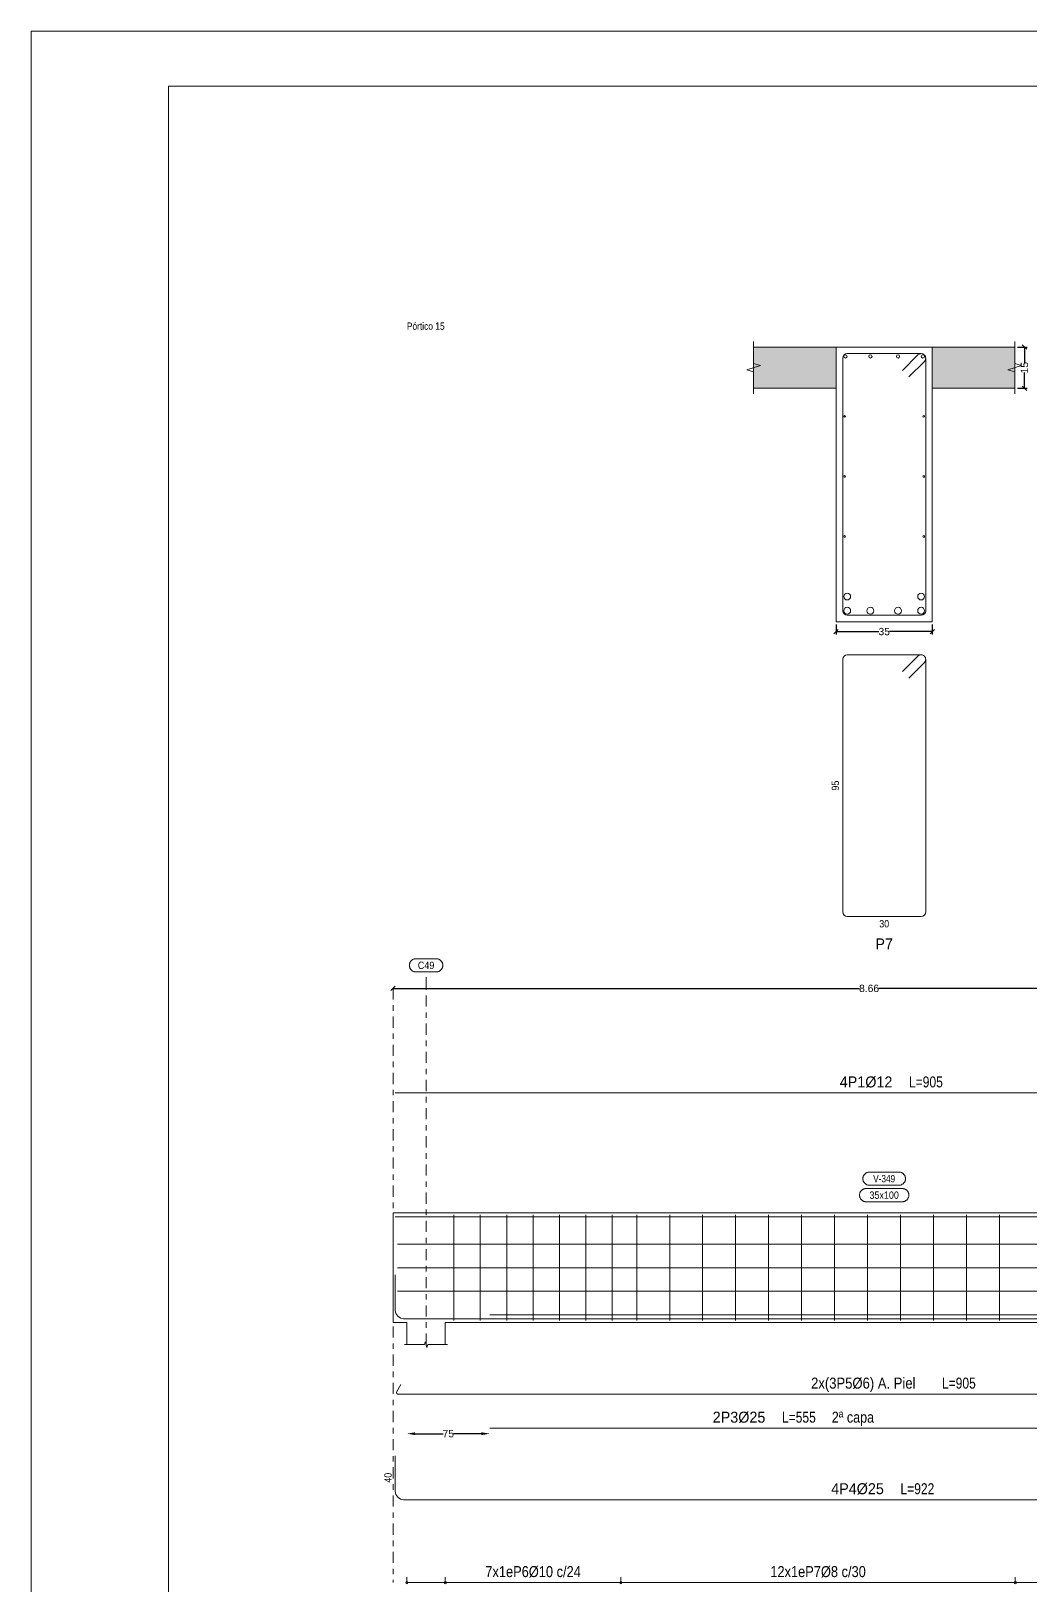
# Model space of a CAD drawing. Header units: millimetres. Extents: x 3 to 479, y -191 to 120.
# Drawn here: x 236.25 to 254.43, y -18.12 to 10.15 of the extents above; entities that cross this region are included whole.
import ezdxf
from ezdxf.enums import TextEntityAlignment as Align

# ---------------------------------------------------------------- set-up
doc = ezdxf.new("R2010")
doc.units = ezdxf.units.MM
doc.linetypes.add('CYPE_RAYAPUNTO', pattern=[0.4125, 0.2025, -0.105, 0, -0.105])
for name, color, linetype, lineweight in [('ALZ_ARM_LONG_ARM_TEXTOS', 3, 'Continuous', 9), ('ALZ_ARM_LONG_TXT_IND_CAPA_ARM_LONG', 3, 'Continuous', 9), ('ALZ_ARM_LONG_TXT_LONG', 3, 'Continuous', 9), ('ALZ_ARM_TRANS_TXT_EST', 3, 'Continuous', 9), ('ALZ_CONT_NUDOS', 122, 'Continuous', 9), ('ALZ_CONT_VIG_HORMIGON', 2, 'Continuous', 9), ('ALZ_COT_COT_ANCLAJES', 3, 'Continuous', 0), ('ALZ_COT_COT_ARM', 3, 'Continuous', 0), ('ALZ_COT_COT_EST', 3, 'Continuous', 0), ('ALZ_COT_COT_LIN_APOYOS', 2, 'CYPE_RAYAPUNTO', 0), ('ALZ_COT_LONGITUD_PROYECTADA', 122, 'Continuous', 0), ('ALZ_REF_COT_LIN_AUX_COTA', 2, 'CYPE_RAYAPUNTO', 9), ('ALZ_REF_REF_NOMBRE', 3, 'Continuous', 9), ('ALZ_REF_REF_REFERENCIA', 3, 'Continuous', 9), ('ALZ_REF_REFERENCIA_PORTICO', 3, 'Continuous', 9), ('ALZ_REF_TEXTO_REF_NOMBRE', 3, 'Continuous', 9), ('ALZ_REF_TEXTO_REF_REFERENCIA', 3, 'Continuous', 9), ('ARM_LONGITUDINAL_Ø12', 171, 'Continuous', 9), ('ARM_LONGITUDINAL_Ø25', 20, 'Continuous', 9), ('ARM_LONGITUDINAL_Ø6', 151, 'Continuous', 9), ('ARM_TRANSVERSAL_Ø10', 103, 'Continuous', 9), ('ARM_TRANSVERSAL_Ø8', 32, 'Continuous', 9), ('RECUAD_LIMITES', 2, 'Continuous', 0), ('RECUAD_MARCO', 1, 'Continuous', 20), ('SEC_CONT_FORJADOS_SECCION', 8, 'Continuous', 9), ('SEC_CONT_VIG_HORMIGON_SECCION', 2, 'Continuous', 9), ('SEC_COTAS_SEC_DIM_VIGA', 122, 'Continuous', 0), ('SEC_COTAS_TEXTOS_DESPIECE_ESTRIBADO', 122, 'Continuous', 0), ('SEC_REF_TXT_POSICIONES_ARM_ESTRIBOS', 1, 'Continuous', 9)]:
    doc.layers.add(name, color=color, linetype=linetype, lineweight=lineweight)
doc.styles.add('CYPETXT_0.2_romans', font='arial.ttf', dxfattribs={"height": 0.133333})
doc.styles.add('CYPETXT_romans', font='arial.ttf', dxfattribs={"height": 0.2})
doc.dimstyles.new('cype_arrow', dxfattribs={"dimtxt": 0.18, "dimasz": 0.15, "dimexe": 0.05, "dimexo": 0.05, "dimgap": 0, "dimtad": 0, "dimdec": 4, "dimzin": 0, "dimdsep": 46, "dimtxsty": 'CYPETXT_0.2_romans', "dimcen": 0.09, "dimadec": 0, "dimazin": 0, "dimtfac": 1, "dimtdec": 4, "dimtofl": 0, "dimtmove": 2, "dimatfit": 3, "dimfxl": 1, "dimtolj": 1, "dimtzin": 0, "dimarcsym": 0})
doc.dimstyles.new('cype_oblique', dxfattribs={"dimtxt": 0.18, "dimasz": 0.18, "dimexe": 0.05, "dimexo": 0.05, "dimgap": 0, "dimtad": 0, "dimdec": 4, "dimzin": 0, "dimdsep": 46, "dimtxsty": 'CYPETXT_0.2_romans', "dimblk": 'OBLIQUE', "dimtsz": 0.04, "dimcen": 0.09, "dimadec": 0, "dimazin": 0, "dimtfac": 1, "dimtdec": 4, "dimtofl": 0, "dimtmove": 2, "dimatfit": 3, "dimfxl": 1, "dimtolj": 1, "dimtzin": 0, "dimarcsym": 0})

# ---------------------------------------------------------------- blocks, each defined once
blk = doc.blocks.new('*D985')
at = {"layer": 'Defpoints', "color": 0, "transparency": 16777216}
for p in [(250.9, -0.597), (252.65, -0.597), (252.65, -0.774)]:
    blk.add_point(p, dxfattribs=at)
at = {"layer": 'SEC_COTAS_SEC_DIM_VIGA', "color": 0, "lineweight": -2, "transparency": 16777216}
for p, q in [((250.86, -0.814), (250.94, -0.734)), ((250.9, -0.647), (250.9, -0.824)), ((250.9, -0.774), (251.679, -0.774)), ((252.65, -0.774), (251.87, -0.774)), ((252.61, -0.814), (252.69, -0.734)), ((252.65, -0.647), (252.65, -0.824))]:
    blk.add_line(p, q, dxfattribs=at)
at = {"layer": 'SEC_COTAS_SEC_DIM_VIGA', "color": 0, "transparency": 16777216, "insert": (251.775, -0.774), "char_height": 0.1333, "attachment_point": 5, "style": 'CYPETXT_0.2_romans'}
blk.add_mtext('\\A1;35', dxfattribs=at)
blk = doc.blocks.new('_OBLIQUE')
at = {"color": 0, "linetype": 'ByBlock', "lineweight": -2}
blk.add_line((-0.5, -0.5), (0.5, 0.5), dxfattribs=at)
blk = doc.blocks.new('*D986')
at = {"layer": 'Defpoints', "color": 0, "transparency": 16777216}
for p in [(254.15, 4.403), (254.327, 4.403), (254.15, 3.653)]:
    blk.add_point(p, dxfattribs=at)
at = {"layer": 'SEC_COTAS_SEC_DIM_VIGA', "color": 0, "lineweight": -2, "transparency": 16777216}
for p, q in [((254.2, 4.403), (254.377, 4.403)), ((254.367, 4.363), (254.287, 4.443)), ((254.327, 4.403), (254.327, 4.118)), ((254.367, 3.613), (254.287, 3.693)), ((254.327, 3.653), (254.327, 3.939)), ((254.2, 3.653), (254.377, 3.653))]:
    blk.add_line(p, q, dxfattribs=at)
at = {"layer": 'SEC_COTAS_SEC_DIM_VIGA', "color": 0, "transparency": 16777216, "insert": (254.327, 4.028), "char_height": 0.1333, "attachment_point": 5, "rotation": 90, "style": 'CYPETXT_0.2_romans'}
blk.add_mtext('\\A1;15', dxfattribs=at)
blk = doc.blocks.new('*D991')
at = {"layer": 'ALZ_COT_LONGITUD_PROYECTADA', "color": 0, "lineweight": -2, "transparency": 16777216}
for p, q in [((242.8, -7.306), (242.88, -7.226)), ((242.84, -7.266), (251.326, -7.266)), ((260.16, -7.266), (251.673, -7.266)), ((260.12, -7.306), (260.2, -7.226))]:
    blk.add_line(p, q, dxfattribs=at)
at = {"layer": 'Defpoints', "color": 0, "transparency": 16777216}
for p in [(242.84, -7.266), (242.84, -7.266), (260.16, -7.266)]:
    blk.add_point(p, dxfattribs=at)
at = {"layer": 'ALZ_COT_LONGITUD_PROYECTADA', "color": 0, "transparency": 16777216, "insert": (251.5, -7.266), "char_height": 0.1333, "attachment_point": 5, "style": 'CYPETXT_0.2_romans'}
blk.add_mtext('\\A1;8.66', dxfattribs=at)
blk = doc.blocks.new('*D995')
at = {"layer": 'ALZ_COT_COT_ARM', "color": 0, "lineweight": -2, "transparency": 16777216}
for p, q in [((243.24, -15.367), (243.748, -15.367)), ((244.447, -15.367), (243.939, -15.367))]:
    blk.add_line(p, q, dxfattribs=at)
at = {"layer": 'ALZ_COT_COT_ARM', "color": 0, "transparency": 16777216}
for points in [[(243.24, -15.342), (243.24, -15.392), (243.09, -15.367)], [(244.447, -15.342), (244.447, -15.392), (244.597, -15.367)]]:
    blk.add_solid(points, dxfattribs=at)
at = {"layer": 'Defpoints', "color": 0, "transparency": 16777216}
for p in [(243.09, -15.367), (244.597, -15.367), (244.597, -15.367)]:
    blk.add_point(p, dxfattribs=at)
at = {"layer": 'ALZ_COT_COT_ARM', "color": 0, "transparency": 16777216, "insert": (243.843, -15.367), "char_height": 0.1333, "attachment_point": 5, "style": 'CYPETXT_0.2_romans'}
blk.add_mtext('\\A1;75', dxfattribs=at)

msp = doc.modelspace()

# ---------------------------------------------------------------- hatches: boundary and pattern name
at = {"layer": 'SEC_CONT_FORJADOS_SECCION', "true_color": 0xdad7d3}
for points in [[(249.39951, 4.40347), (250.89951, 4.40347), (250.89951, 3.65347), (249.39951, 3.65347)], [(254.14951, 4.40347), (252.64951, 4.40347), (252.64951, 3.65347), (254.14951, 3.65347)]]:
    msp.add_hatch(color=254, dxfattribs=at).paths.add_polyline_path(points)

# ---------------------------------------------------------------- linework, layer by layer
at = {"layer": 'ALZ_CONT_NUDOS'}
for p, q in [((243.08951, -13.34677), (243.08951, -13.74677)), ((243.78951, -13.34677), (243.78951, -13.74677))]:
    msp.add_line(p, q, dxfattribs=at)
for points in [[(243.78951, -11.34677), (243.08951, -11.34677), (242.83951, -11.34677), (242.83951, -13.34677), (243.08951, -13.34677)], [(243.04951, -13.74677), (243.40951, -13.74677), (243.42451, -13.69677), (243.45451, -13.79677), (243.46951, -13.74677), (243.82951, -13.74677)]]:
    msp.add_lwpolyline(points, dxfattribs=at)
at = {"layer": 'ALZ_CONT_VIG_HORMIGON'}
for p, q in [((243.78951, -11.34677), (259.75951, -11.34677)), ((243.78951, -13.34677), (259.75951, -13.34677))]:
    msp.add_line(p, q, dxfattribs=at)
at = {"layer": 'ALZ_COT_COT_EST'}
for p, q in [((243.08951, -18.07609), (243.08951, -17.97609)), ((243.78951, -18.07609), (243.78951, -17.97609)), ((246.98351, -18.07609), (246.98351, -17.97609)), ((254.15951, -18.07609), (254.15951, -17.97609))]:
    msp.add_line(p, q, dxfattribs=at)
for points in [[(243.08951, -18.07609), (243.78951, -18.07609), (243.78951, -17.97609)], [(243.78951, -18.07609), (246.98351, -18.07609), (246.98351, -17.97609)], [(246.98351, -18.07609), (254.15951, -18.07609), (254.15951, -17.97609)], [(254.15951, -18.07609), (259.75951, -18.07609), (259.75951, -17.97609)]]:
    msp.add_lwpolyline(points, dxfattribs=at)
for centre in [(243.08951, -18.07609), (243.78951, -18.07609), (243.78951, -18.07609), (246.98351, -18.07609), (246.98351, -18.07609), (254.15951, -18.07609), (254.15951, -18.07609)]:
    msp.add_circle(centre, 0.02, dxfattribs=at)
at = {"layer": 'ALZ_COT_COT_LIN_APOYOS'}
msp.add_line((242.83951, -7.26586), (242.83951, -18.07609), dxfattribs=at)
at = {"layer": 'ALZ_REF_COT_LIN_AUX_COTA'}
for p, q in [((243.43951, -7.26586), (243.43951, -6.96586)), ((243.43951, -13.74677), (243.43951, -7.26586))]:
    msp.add_line(p, q, dxfattribs=at)
at = {"layer": 'ALZ_REF_REF_NOMBRE'}
for points in [[(252.04251, -10.60677), (252.05052, -10.60704), (252.0585, -10.60784), (252.06641, -10.60918), (252.07421, -10.61104), (252.08187, -10.61341), (252.08935, -10.61629), (252.09663, -10.61967), (252.10366, -10.62352), (252.11042, -10.62784), (252.11688, -10.6326), (252.123, -10.63777), (252.12876, -10.64335), (252.13414, -10.6493), (252.13911, -10.65559), (252.14365, -10.6622), (252.14774, -10.6691), (252.15136, -10.67626), (252.15449, -10.68364), (252.15712, -10.69122), (252.15924, -10.69895), (252.16083, -10.70681), (252.1619, -10.71476), (252.16244, -10.72276), (252.16244, -10.73078), (252.1619, -10.73878), (252.16083, -10.74673), (252.15924, -10.75459), (252.15712, -10.76233), (252.15449, -10.7699), (252.15136, -10.77729), (252.14774, -10.78444), (252.14365, -10.79134), (252.13911, -10.79795), (252.13414, -10.80425), (252.12876, -10.8102), (252.123, -10.81577), (252.11688, -10.82095), (252.11042, -10.82571), (252.10366, -10.83002), (252.09663, -10.83388), (252.08935, -10.83725), (252.08187, -10.84013), (252.07421, -10.84251), (252.06641, -10.84437), (252.0585, -10.8457), (252.05052, -10.8465), (252.04251, -10.84677), (251.50651, -10.84677), (251.49849, -10.8465), (251.49051, -10.8457), (251.4826, -10.84437), (251.4748, -10.84251), (251.46714, -10.84013), (251.45966, -10.83725), (251.45238, -10.83388), (251.44535, -10.83002), (251.43859, -10.82571), (251.43214, -10.82095), (251.42601, -10.81577), (251.42025, -10.8102), (251.41487, -10.80425), (251.4099, -10.79795), (251.40536, -10.79134), (251.40127, -10.78444), (251.39765, -10.77729), (251.39452, -10.7699), (251.39189, -10.76233), (251.38977, -10.75459), (251.38818, -10.74673), (251.38711, -10.73878), (251.38657, -10.73078), (251.38657, -10.72276), (251.38711, -10.71476), (251.38818, -10.70681), (251.38977, -10.69895), (251.39189, -10.69122), (251.39452, -10.68364), (251.39765, -10.67626), (251.40127, -10.6691), (251.40536, -10.6622), (251.4099, -10.65559), (251.41487, -10.6493), (251.42025, -10.64335), (251.42601, -10.63777), (251.43214, -10.6326), (251.43859, -10.62784), (251.44535, -10.62352), (251.45238, -10.61967), (251.45966, -10.61629), (251.46714, -10.61341), (251.4748, -10.61104), (251.4826, -10.60918), (251.49051, -10.60784), (251.49849, -10.60704), (251.50651, -10.60677), (252.04251, -10.60677)], [(252.10351, -10.90677), (252.11152, -10.90704), (252.1195, -10.90784), (252.12741, -10.90918), (252.13521, -10.91104), (252.14287, -10.91341), (252.15035, -10.91629), (252.15763, -10.91967), (252.16466, -10.92352), (252.17142, -10.92784), (252.17788, -10.9326), (252.184, -10.93777), (252.18976, -10.94335), (252.19514, -10.9493), (252.20011, -10.95559), (252.20465, -10.9622), (252.20874, -10.9691), (252.21236, -10.97626), (252.21549, -10.98364), (252.21812, -10.99122), (252.22024, -10.99895), (252.22183, -11.00681), (252.2229, -11.01476), (252.22344, -11.02276), (252.22344, -11.03078), (252.2229, -11.03878), (252.22183, -11.04673), (252.22024, -11.05459), (252.21812, -11.06233), (252.21549, -11.0699), (252.21236, -11.07729), (252.20874, -11.08444), (252.20465, -11.09134), (252.20011, -11.09795), (252.19514, -11.10425), (252.18976, -11.1102), (252.184, -11.11577), (252.17788, -11.12095), (252.17142, -11.12571), (252.16466, -11.13002), (252.15763, -11.13388), (252.15035, -11.13725), (252.14287, -11.14013), (252.13521, -11.14251), (252.12741, -11.14437), (252.1195, -11.1457), (252.11152, -11.1465), (252.10351, -11.14677), (251.44551, -11.14677), (251.43749, -11.1465), (251.42951, -11.1457), (251.4216, -11.14437), (251.4138, -11.14251), (251.40614, -11.14013), (251.39866, -11.13725), (251.39138, -11.13388), (251.38435, -11.13002), (251.37759, -11.12571), (251.37114, -11.12095), (251.36501, -11.11577), (251.35925, -11.1102), (251.35387, -11.10425), (251.3489, -11.09795), (251.34436, -11.09134), (251.34027, -11.08444), (251.33665, -11.07729), (251.33352, -11.0699), (251.33089, -11.06233), (251.32877, -11.05459), (251.32718, -11.04673), (251.32611, -11.03878), (251.32557, -11.03078), (251.32557, -11.02276), (251.32611, -11.01476), (251.32718, -11.00681), (251.32877, -10.99895), (251.33089, -10.99122), (251.33352, -10.98364), (251.33665, -10.97626), (251.34027, -10.9691), (251.34436, -10.9622), (251.3489, -10.95559), (251.35387, -10.9493), (251.35925, -10.94335), (251.36501, -10.93777), (251.37114, -10.9326), (251.37759, -10.92784), (251.38435, -10.92352), (251.39138, -10.91967), (251.39866, -10.91629), (251.40614, -10.91341), (251.4138, -10.91104), (251.4216, -10.90918), (251.42951, -10.90784), (251.43749, -10.90704), (251.44551, -10.90677), (252.10351, -10.90677)]]:
    msp.add_lwpolyline(points, close=True, dxfattribs=at)
at = {"layer": 'ALZ_REF_REF_REFERENCIA'}
msp.add_lwpolyline([(243.62351, -6.72586), (243.63152, -6.72613), (243.6395, -6.72693), (243.64741, -6.72827), (243.65521, -6.73013), (243.66287, -6.7325), (243.67035, -6.73539), (243.67763, -6.73876), (243.68466, -6.74262), (243.69142, -6.74693), (243.69788, -6.75169), (243.704, -6.75687), (243.70976, -6.76244), (243.71514, -6.76839), (243.72011, -6.77468), (243.72465, -6.78129), (243.72874, -6.78819), (243.73236, -6.79535), (243.73549, -6.80273), (243.73812, -6.81031), (243.74024, -6.81805), (243.74183, -6.8259), (243.7429, -6.83385), (243.74344, -6.84185), (243.74344, -6.84987), (243.7429, -6.85788), (243.74183, -6.86582), (243.74024, -6.87368), (243.73812, -6.88142), (243.73549, -6.88899), (243.73236, -6.89638), (243.72874, -6.90353), (243.72465, -6.91043), (243.72011, -6.91705), (243.71514, -6.92334), (243.70976, -6.92929), (243.704, -6.93486), (243.69788, -6.94004), (243.69142, -6.9448), (243.68466, -6.94911), (243.67763, -6.95297), (243.67035, -6.95634), (243.66287, -6.95922), (243.65521, -6.9616), (243.64741, -6.96346), (243.6395, -6.96479), (243.63152, -6.9656), (243.62351, -6.96586), (243.25551, -6.96586), (243.24749, -6.9656), (243.23951, -6.96479), (243.2316, -6.96346), (243.2238, -6.9616), (243.21614, -6.95922), (243.20866, -6.95634), (243.20138, -6.95297), (243.19435, -6.94911), (243.18759, -6.9448), (243.18114, -6.94004), (243.17501, -6.93486), (243.16925, -6.92929), (243.16387, -6.92334), (243.1589, -6.91705), (243.15436, -6.91043), (243.15027, -6.90353), (243.14665, -6.89638), (243.14352, -6.88899), (243.14089, -6.88142), (243.13877, -6.87368), (243.13718, -6.86582), (243.13611, -6.85788), (243.13557, -6.84987), (243.13557, -6.84185), (243.13611, -6.83385), (243.13718, -6.8259), (243.13877, -6.81805), (243.14089, -6.81031), (243.14352, -6.80273), (243.14665, -6.79535), (243.15027, -6.78819), (243.15436, -6.78129), (243.1589, -6.77468), (243.16387, -6.76839), (243.16925, -6.76244), (243.17501, -6.75687), (243.18114, -6.75169), (243.18759, -6.74693), (243.19435, -6.74262), (243.20138, -6.73876), (243.20866, -6.73539), (243.21614, -6.7325), (243.2238, -6.73013), (243.2316, -6.72827), (243.23951, -6.72693), (243.24749, -6.72613), (243.25551, -6.72586), (243.62351, -6.72586)], close=True, dxfattribs=at)
at = {"layer": 'ARM_LONGITUDINAL_Ø12'}
for points in [[(242.87951, -9.16677), (260.97951, -9.16677)], [(242.87951, -11.41877), (260.97951, -11.41877)]]:
    msp.add_lwpolyline(points, dxfattribs=at)
for centre in [(251.06951, 4.23347), (251.52284, 4.23347), (252.02617, 4.23347), (252.47951, 4.23347)]:
    msp.add_circle(centre, 0.03, dxfattribs=at)
at = {"layer": 'ARM_LONGITUDINAL_Ø25'}
for points in [[(242.87951, -12.47477), (242.87951, -13.12477), (242.89092, -13.18218), (242.92344, -13.23084), (242.9721, -13.26335), (243.02951, -13.27477), (260.51951, -13.27477)], [(244.59718, -13.20544), (255.69718, -13.20544)], [(244.59718, -15.26678), (255.69718, -15.26678)], [(242.87951, -15.76814), (242.87951, -16.41814), (242.89092, -16.47554), (242.92344, -16.52421), (242.9721, -16.55672), (243.02951, -16.56814), (260.51951, -16.56814)]]:
    msp.add_lwpolyline(points, dxfattribs=at)
for centre in [(251.10201, -0.1357), (252.44701, -0.1357), (251.10201, -0.39403), (251.52284, -0.39403), (252.02617, -0.39403), (252.44701, -0.39403)]:
    msp.add_circle(centre, 0.0625, dxfattribs=at)
at = {"layer": 'ARM_LONGITUDINAL_Ø6'}
for points in [[(242.92107, -11.91744), (260.77951, -11.91744)], [(242.92107, -12.34677), (260.77951, -12.34677)], [(242.92107, -12.77611), (260.77951, -12.77611)], [(242.97951, -14.47356), (242.90029, -14.61077), (242.9028, -14.62498), (242.91002, -14.63749), (242.92107, -14.64677), (260.77951, -14.64677)]]:
    msp.add_lwpolyline(points, dxfattribs=at)
for centre in [(251.05451, 3.14118), (252.49451, 3.14118), (251.05451, 2.04889), (252.49451, 2.04889), (251.05451, 0.95659), (252.49451, 0.95659)]:
    msp.add_circle(centre, 0.015, dxfattribs=at)
at = {"layer": 'ARM_TRANSVERSAL_Ø10'}
for p, q in [((243.94651, -11.38677), (243.94651, -13.30677)), ((244.42651, -11.38677), (244.42651, -13.30677)), ((244.90651, -11.38677), (244.90651, -13.30677)), ((245.38651, -11.38677), (245.38651, -13.30677)), ((245.86651, -11.38677), (245.86651, -13.30677)), ((246.34651, -11.38677), (246.34651, -13.30677)), ((246.82651, -11.38677), (246.82651, -13.30677))]:
    msp.add_line(p, q, dxfattribs=at)
at = {"layer": 'ARM_TRANSVERSAL_Ø8'}
for p, q in [((247.27151, -11.38677), (247.27151, -13.30677)), ((247.87151, -11.38677), (247.87151, -13.30677)), ((248.47151, -11.38677), (248.47151, -13.30677)), ((249.07151, -11.38677), (249.07151, -13.30677)), ((249.67151, -11.38677), (249.67151, -13.30677)), ((250.27151, -11.38677), (250.27151, -13.30677)), ((250.87151, -11.38677), (250.87151, -13.30677)), ((251.47151, -11.38677), (251.47151, -13.30677)), ((252.07151, -11.38677), (252.07151, -13.30677)), ((252.67151, -11.38677), (252.67151, -13.30677)), ((253.27151, -11.38677), (253.27151, -13.30677)), ((253.87151, -11.38677), (253.87151, -13.30677))]:
    msp.add_line(p, q, dxfattribs=at)
for points in [[(252.2225, 3.85979), (252.50534, 4.14263), (252.5156, 4.15513), (252.52323, 4.1694), (252.52792, 4.18487), (252.52951, 4.20097), (252.52792, 4.21706), (252.52323, 4.23254), (252.5156, 4.2468), (252.50534, 4.25931), (252.49284, 4.26957), (252.47858, 4.27719), (252.4631, 4.28188), (252.44701, 4.28347), (251.10201, 4.28347), (251.07043, 4.27719), (251.04367, 4.25931), (251.02579, 4.23254), (251.01951, 4.20097), (251.01951, -0.39403), (251.02579, -0.4256), (251.04367, -0.45237), (251.07043, -0.47025), (251.10201, -0.47653), (252.44701, -0.47653), (252.47858, -0.47025), (252.50534, -0.45237), (252.52323, -0.4256), (252.52951, -0.39403), (252.52951, 4.20097), (252.52792, 4.21706), (252.52323, 4.23254), (252.5156, 4.2468), (252.50534, 4.25931), (252.49284, 4.26957), (252.47858, 4.27719), (252.4631, 4.28188), (252.44701, 4.28347), (252.4341, 4.28245), (252.42151, 4.27943), (252.40955, 4.27448), (252.39851, 4.26771), (252.38867, 4.25931), (252.10583, 3.97646)], [(252.2225, -1.61954), (252.50534, -1.3367), (252.5156, -1.3242), (252.52323, -1.30994), (252.52792, -1.29446), (252.52951, -1.27836), (252.52792, -1.26227), (252.52323, -1.24679), (252.5156, -1.23253), (252.50534, -1.22003), (252.49284, -1.20977), (252.47858, -1.20214), (252.4631, -1.19745), (252.44701, -1.19586), (251.10201, -1.19586), (251.07043, -1.20214), (251.04367, -1.22003), (251.02579, -1.24679), (251.01951, -1.27836), (251.01951, -5.87336), (251.02579, -5.90494), (251.04367, -5.9317), (251.07043, -5.94958), (251.10201, -5.95586), (252.44701, -5.95586), (252.47858, -5.94958), (252.50534, -5.9317), (252.52323, -5.90494), (252.52951, -5.87336), (252.52951, -1.27836), (252.52792, -1.26227), (252.52323, -1.24679), (252.5156, -1.23253), (252.50534, -1.22003), (252.49284, -1.20977), (252.47858, -1.20214), (252.4631, -1.19745), (252.44701, -1.19586), (252.4341, -1.19688), (252.42151, -1.1999), (252.40955, -1.20486), (252.39851, -1.21162), (252.38867, -1.22003), (252.10583, -1.50287)]]:
    msp.add_lwpolyline(points, dxfattribs=at)
at = {"layer": 'RECUAD_LIMITES'}
msp.add_lwpolyline([(236.25251, -31.84816), (295.65251, -31.84816), (295.65251, 10.15184), (236.25251, 10.15184), (236.25251, -31.84816)], close=True, dxfattribs=at)
at = {"layer": 'RECUAD_MARCO'}
msp.add_lwpolyline([(238.75251, -30.84816), (294.65251, -30.84816), (294.65251, 9.15184), (238.75251, 9.15184), (238.75251, -30.84816)], close=True, dxfattribs=at)
at = {"layer": 'SEC_CONT_FORJADOS_SECCION'}
for points in [[(249.39951, 4.50347), (249.39951, 4.10347), (249.52451, 4.06597), (249.27451, 3.99097), (249.39951, 3.95347), (249.39951, 3.55347)], [(249.39951, 4.40347), (250.89951, 4.40347), (250.89951, 3.65347), (249.39951, 3.65347)], [(254.14951, 4.40347), (252.64951, 4.40347), (252.64951, 3.65347), (254.14951, 3.65347)], [(254.14951, 4.50347), (254.14951, 4.10347), (254.27451, 4.06597), (254.02451, 3.99097), (254.14951, 3.95347), (254.14951, 3.55347)]]:
    msp.add_lwpolyline(points, dxfattribs=at)
at = {"layer": 'SEC_CONT_FORJADOS_SECCION', "color": 254, "true_color": 0xdad7d3}
for points in [[(249.39951, 4.40347), (250.89951, 4.40347), (250.89951, 3.65347), (249.39951, 3.65347)], [(254.14951, 4.40347), (252.64951, 4.40347), (252.64951, 3.65347), (254.14951, 3.65347)]]:
    msp.add_lwpolyline(points, close=True, dxfattribs=at)
at = {"layer": 'SEC_CONT_VIG_HORMIGON_SECCION'}
msp.add_lwpolyline([(252.64951, 4.40347), (250.89951, 4.40347), (250.89951, -0.59653), (252.64951, -0.59653), (252.64951, 4.40347)], close=True, dxfattribs=at)

# ---------------------------------------------------------------- texts
at = {"layer": 'ALZ_ARM_LONG_ARM_TEXTOS', "style": 'CYPETXT_romans'}
for s, width, p in [('4P1%%c12', 0.935124, (251.44451, -9.06677)), ('2x(3P5%%c6) A. Piel', 0.849696, (251.39451, -14.54677)), ('2P3%%c25', 0.935124, (249.13368, -15.16678)), ('4P4%%c25', 0.935124, (251.28951, -16.46814))]:
    msp.add_text(s, height=0.2, dxfattribs=dict(at, width=width)).set_placement(p, align=Align.CENTER)
at = {"layer": 'ALZ_ARM_LONG_TXT_IND_CAPA_ARM_LONG', "style": 'CYPETXT_romans', "width": 0.816999}
msp.add_text('2ª capa', height=0.2, dxfattribs=at).set_placement((251.20568, -15.16678), align=Align.CENTER)
at = {"layer": 'ALZ_ARM_LONG_TXT_LONG', "style": 'CYPETXT_romans', "width": 0.785606}
for s, p in [(' L=905', (252.50301, -9.06677)), (' L=905', (253.10251, -14.54677)), (' L=555', (250.19218, -15.16678)), (' L=922', (252.34801, -16.46814))]:
    msp.add_text(s, height=0.2, dxfattribs=at).set_placement(p, align=Align.CENTER)
at = {"layer": 'ALZ_ARM_TRANS_TXT_EST', "style": 'CYPETXT_romans', "width": 0.835132}
for s, p in [('7x1eP6%%c10 c/24', (245.38651, -17.97609)), ('12x1eP7%%c8 c/30', (250.57151, -17.97609))]:
    msp.add_text(s, height=0.2, dxfattribs=at).set_placement(p, align=Align.CENTER)
at = {"layer": 'ALZ_COT_COT_ANCLAJES', "style": 'CYPETXT_romans', "width": 0.872274}
msp.add_text('40', height=0.133333, rotation=90, dxfattribs=at).set_placement((242.81284, -16.16814), align=Align.CENTER)
at = {"layer": 'ALZ_REF_REFERENCIA_PORTICO', "style": 'CYPETXT_romans', "width": 0.820327}
msp.add_text('Pórtico 15', height=0.133333, dxfattribs=at).set_placement((243.08951, 4.78347), align=Align.MIDDLE_LEFT)
at = {"layer": 'ALZ_REF_TEXTO_REF_NOMBRE', "style": 'CYPETXT_romans'}
for s, width, p in [('V-349', 0.803518, (251.77451, -10.72677)), ('35x100', 0.875466, (251.77451, -11.02677))]:
    msp.add_text(s, height=0.133333, dxfattribs=dict(at, width=width)).set_placement(p, align=Align.MIDDLE_CENTER)
at = {"layer": 'ALZ_REF_TEXTO_REF_REFERENCIA', "style": 'CYPETXT_romans', "width": 0.8832}
msp.add_text('C49', height=0.133333, dxfattribs=at).set_placement((243.43951, -6.84586), align=Align.MIDDLE_CENTER)
at = {"layer": 'SEC_COTAS_TEXTOS_DESPIECE_ESTRIBADO', "style": 'CYPETXT_romans', "width": 0.872274}
msp.add_text('95', height=0.133333, rotation=90, dxfattribs=at).set_placement((250.95284, -3.57586), align=Align.CENTER)
msp.add_text('30', height=0.133333, dxfattribs=at).set_placement((251.77451, -6.02253), align=Align.TOP_CENTER)
at = {"layer": 'SEC_REF_TXT_POSICIONES_ARM_ESTRIBOS', "style": 'CYPETXT_romans', "width": 0.935124}
msp.add_text('P7', height=0.2, dxfattribs=at).set_placement((251.77451, -6.45586), align=Align.MIDDLE_CENTER)

# ---------------------------------------------------------------- dimensions: what is measured, and where the dimension line sits
at = {"layer": 'ALZ_COT_COT_ARM'}
dim = msp.add_aligned_dim(p1=(243.08951, -15.36678), p2=(244.59718, -15.36678), distance=0, text='75', dimstyle='cype_arrow', override={"dimexe": 0, "dimexo": 0}, dxfattribs=at)
dim.commit()
dim.dimension.update_dxf_attribs({"geometry": '*D995', "text_midpoint": (243.84334, -15.36678)})
at = {"layer": 'ALZ_COT_LONGITUD_PROYECTADA'}
dim = msp.add_aligned_dim(p1=(260.15951, -7.26586), p2=(242.83951, -7.26586), distance=0, text='8.66', dimstyle='cype_oblique', override={"dimexe": 0, "dimexo": 0}, dxfattribs=at)
dim.commit()
dim.dimension.update_dxf_attribs({"geometry": '*D991', "text_midpoint": (251.49951, -7.26586)})
at = {"layer": 'SEC_COTAS_SEC_DIM_VIGA'}
for p1, p2, text, picture, middle in [((254.14951, 3.65347), (254.14951, 4.40347), '15', '*D986', (254.32684, 4.02847)), ((250.89951, -0.59653), (252.64951, -0.59653), '35', '*D985', (251.77451, -0.77386))]:
    dim = msp.add_aligned_dim(p1=p1, p2=p2, distance=-0.17733, text=text, dimstyle='cype_oblique', dxfattribs=at)
    dim.commit()
    dim.dimension.update_dxf_attribs({"geometry": picture, "text_midpoint": middle})

doc.saveas('drawing.dxf')
